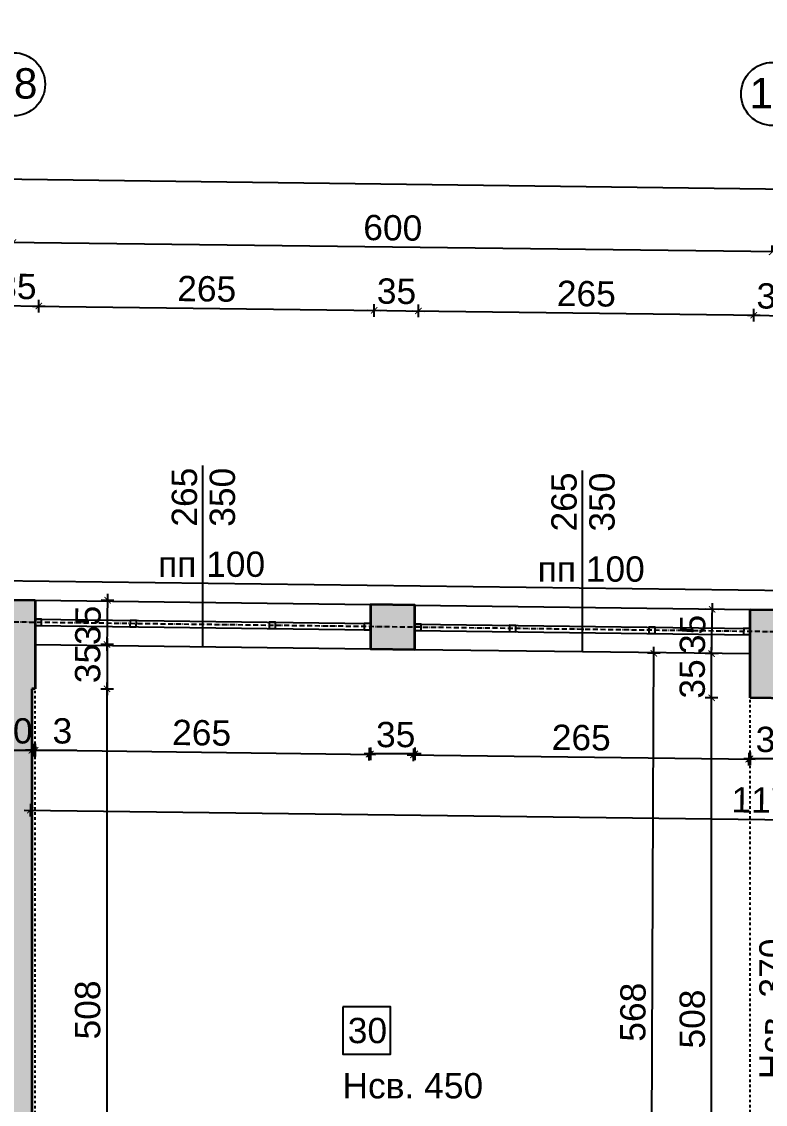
# Model space of a CAD drawing. Header units: inches. Extents: x -72385 to 39588, y -6525 to 66685.
# Drawn here: x -42918 to -42330, y 16609 to 17465 of the extents above; entities that cross this region are included whole.
import ezdxf

# ---------------------------------------------------------------- set-up
doc = ezdxf.new("R2010")
doc.units = ezdxf.units.IN
doc.header["$MEASUREMENT"] = 0
doc.linetypes.add('DashDot', pattern=[0.6, 0.4, -0.1, 0, -0.1])
doc.linetypes.add('Hidden', pattern=[0.4, 0.2, -0.2])
for name, color, linetype, lineweight in [('Изгледни линии', 253, 'Continuous', 25), ('Надписи Hсв', 252, 'Continuous', 25), ('Надписи коти външни', 252, 'Continuous', 25), ('Надписи коти вътрешни', 252, 'Continuous', 25), ('Надписи номера на пом.', 252, 'Continuous', 25), ('Надписи Оси', 252, 'Continuous', 25), ('Надписи прозорци', 252, 'Continuous', 25), ('Оси', 252, 'DashDot', 25), ('Прозорци', 251, 'Continuous', 25), ('Пунктир', 253, 'Hidden', 25), ('Разрезни линии', 7, 'Continuous', 35), ('Щрих стени', 254, 'Continuous', 25)]:
    doc.layers.add(name, color=color, linetype=linetype, lineweight=lineweight)
doc.styles.add('Arial Regular', font='arial.ttf')
doc.styles.get("Standard").update_dxf_attribs({"font": 'arial.ttf'})
doc.dimstyles.new('Annotative', dxfattribs={"dimscale": 0, "dimtxt": 20, "dimasz": 5, "dimexe": 5, "dimexo": 5, "dimgap": 5, "dimtad": 1, "dimdec": 0, "dimzin": 0, "dimdsep": 46, "dimtxsty": 'Standard', "dimblk": 'ARCHTICK', "dimcen": 5, "dimdle": 5, "dimadec": 0, "dimazin": 0, "dimtfac": 1, "dimtdec": 0, "dimtofl": 0, "dimtmove": 0, "dimatfit": 3, "dimldrblk": 'ARCHTICK', "dimfxl": 5, "dimfxlon": 1, "dimtolj": 1, "dimtzin": 0, "dimarcsym": 1})

# ---------------------------------------------------------------- blocks, each defined once
blk = doc.blocks.new('_ArchTick')
at = {"color": 0, "linetype": 'ByBlock', "const_width": 0.15}
blk.add_lwpolyline([(-0.5, -0.5), (0.5, 0.5)], dxfattribs=at)
blk = doc.blocks.new('*D1127')
at = {"layer": 'Defpoints', "color": 0, "ltscale": 50, "transparency": 16777216}
for p in [(-42907.34, 16937.69), (-42850.48, 16937.69), (-42907.34, 16430.15)]:
    blk.add_point(p, dxfattribs=at)
at = {"layer": 'Надписи коти вътрешни', "color": 0, "lineweight": -2, "ltscale": 50, "transparency": 16777216}
for p, q in [((-42850.48, 16425.15), (-42850.48, 16942.69)), ((-42855.48, 16937.69), (-42845.48, 16937.69)), ((-42855.48, 16430.15), (-42845.48, 16430.15))]:
    blk.add_line(p, q, dxfattribs=at)
at = {"layer": 'Надписи коти вътрешни', "color": 0, "lineweight": -2, "ltscale": 50, "transparency": 16777216, "xscale": 5, "yscale": 5, "zscale": 5}
for p, rotation in [((-42850.48, 16937.69), 90), ((-42850.48, 16430.15), 270)]:
    blk.add_blockref('_ArchTick', p, dxfattribs=dict(at, rotation=rotation))
at = {"layer": 'Надписи коти вътрешни', "color": 0, "ltscale": 50, "transparency": 16777216, "insert": (-42865.69, 16683.92), "char_height": 20, "attachment_point": 5, "rotation": 90}
blk.add_mtext('\\A1;508', dxfattribs=at)
blk = doc.blocks.new('*D1128')
at = {"layer": 'Defpoints', "color": 0, "ltscale": 50, "transparency": 16777216}
for p in [(-42907.34, 16972.69), (-42907.34, 16937.69), (-42850.48, 16937.69)]:
    blk.add_point(p, dxfattribs=at)
at = {"layer": 'Надписи коти вътрешни', "color": 0, "lineweight": -2, "ltscale": 50, "transparency": 16777216}
for p, q in [((-42850.48, 16977.69), (-42850.48, 16932.69)), ((-42855.48, 16972.69), (-42845.48, 16972.69)), ((-42855.48, 16937.69), (-42845.48, 16937.69))]:
    blk.add_line(p, q, dxfattribs=at)
at = {"layer": 'Надписи коти вътрешни', "color": 0, "lineweight": -2, "ltscale": 50, "transparency": 16777216, "xscale": 5, "yscale": 5, "zscale": 5}
for p, rotation in [((-42850.48, 16972.69), 90), ((-42850.48, 16937.69), 270)]:
    blk.add_blockref('_ArchTick', p, dxfattribs=dict(at, rotation=rotation))
at = {"layer": 'Надписи коти вътрешни', "color": 0, "ltscale": 50, "transparency": 16777216, "insert": (-42865.69, 16957.69), "char_height": 20, "attachment_point": 5, "rotation": 90}
blk.add_mtext('\\A1;35', dxfattribs=at)
blk = doc.blocks.new('*D1141')
at = {"layer": 'Defpoints', "color": 0, "ltscale": 50, "transparency": 16777216}
for p in [(-42372.67, 16930.5), (-42342.34, 16930.5), (-42342.34, 16422.95)]:
    blk.add_point(p, dxfattribs=at)
at = {"layer": 'Надписи коти вътрешни', "color": 0, "lineweight": -2, "ltscale": 50, "transparency": 16777216}
for p, q in [((-42372.67, 16417.95), (-42372.67, 16935.5)), ((-42367.67, 16930.5), (-42377.67, 16930.5)), ((-42367.67, 16422.95), (-42377.67, 16422.95))]:
    blk.add_line(p, q, dxfattribs=at)
at = {"layer": 'Надписи коти вътрешни', "color": 0, "lineweight": -2, "ltscale": 50, "transparency": 16777216, "xscale": 5, "yscale": 5, "zscale": 5}
for p, rotation in [((-42372.67, 16930.5), 90), ((-42372.67, 16422.95), 270)]:
    blk.add_blockref('_ArchTick', p, dxfattribs=dict(at, rotation=rotation))
at = {"layer": 'Надписи коти вътрешни', "color": 0, "ltscale": 50, "transparency": 16777216, "insert": (-42387.89, 16676.73), "char_height": 20, "attachment_point": 5, "rotation": 90}
blk.add_mtext('\\A1;508', dxfattribs=at)
blk = doc.blocks.new('*D1142')
at = {"layer": 'Defpoints', "color": 0, "ltscale": 50, "transparency": 16777216}
for p in [(-42372.67, 16965.5), (-42342.34, 16965.5), (-42342.34, 16930.5)]:
    blk.add_point(p, dxfattribs=at)
at = {"layer": 'Надписи коти вътрешни', "color": 0, "lineweight": -2, "ltscale": 50, "transparency": 16777216}
for p, q in [((-42372.67, 16925.5), (-42372.67, 16970.5)), ((-42367.67, 16965.5), (-42377.67, 16965.5)), ((-42367.67, 16930.5), (-42377.67, 16930.5))]:
    blk.add_line(p, q, dxfattribs=at)
at = {"layer": 'Надписи коти вътрешни', "color": 0, "lineweight": -2, "ltscale": 50, "transparency": 16777216, "xscale": 5, "yscale": 5, "zscale": 5}
for p, rotation in [((-42372.67, 16965.5), 90), ((-42372.67, 16930.5), 270)]:
    blk.add_blockref('_ArchTick', p, dxfattribs=dict(at, rotation=rotation))
at = {"layer": 'Надписи коти вътрешни', "color": 0, "ltscale": 50, "transparency": 16777216, "insert": (-42387.89, 16945.5), "char_height": 20, "attachment_point": 5, "rotation": 90}
blk.add_mtext('\\A1;35', dxfattribs=at)
blk = doc.blocks.new('*D1143')
at = {"layer": 'Defpoints', "color": 0, "ltscale": 50, "transparency": 16777216}
for p in [(-42418.33, 16965.83), (-42342.34, 16965.5), (-42344.84, 16397.98)]:
    blk.add_point(p, dxfattribs=at)
at = {"layer": 'Надписи коти вътрешни', "color": 0, "lineweight": -2, "ltscale": 50, "transparency": 16777216}
for p, q in [((-42420.85, 16393.32), (-42418.31, 16970.83)), ((-42413.33, 16965.81), (-42423.33, 16965.86)), ((-42415.83, 16398.3), (-42425.83, 16398.34))]:
    blk.add_line(p, q, dxfattribs=at)
at = {"layer": 'Надписи коти вътрешни', "color": 0, "lineweight": -2, "ltscale": 50, "transparency": 16777216, "xscale": 5, "yscale": 5, "zscale": 5}
for p, rotation in [((-42418.33, 16965.83), 89.74760361467345), ((-42420.83, 16398.32), 269.7476036146735)]:
    blk.add_blockref('_ArchTick', p, dxfattribs=dict(at, rotation=rotation))
at = {"layer": 'Надписи коти вътрешни', "color": 0, "ltscale": 50, "transparency": 16777216, "insert": (-42434.79, 16682.14), "char_height": 20, "attachment_point": 5, "rotation": 89.7476}
blk.add_mtext('\\A1;568', dxfattribs=at)
blk = doc.blocks.new('*D4496')
at = {"layer": 'Defpoints', "color": 0, "ltscale": 50, "transparency": 16777216}
for p in [(-42909.84, 16937.72), (-41739.84, 16922.83), (-41741.06, 16826.89)]:
    blk.add_point(p, dxfattribs=at)
at = {"layer": 'Надписи коти вътрешни', "color": 0, "lineweight": -2, "ltscale": 50, "transparency": 16777216}
for p, q in [((-42916.06, 16841.85), (-41736.06, 16826.83)), ((-42910.99, 16846.78), (-42911.12, 16836.79)), ((-41740.99, 16831.89), (-41741.12, 16821.89))]:
    blk.add_line(p, q, dxfattribs=at)
at = {"layer": 'Надписи коти вътрешни', "color": 0, "lineweight": -2, "ltscale": 50, "transparency": 16777216, "xscale": 5, "yscale": 5, "zscale": 5}
for p, rotation in [((-42911.06, 16841.78), 179.2706286525475), ((-41741.06, 16826.89), 359.2706286525474)]:
    blk.add_blockref('_ArchTick', p, dxfattribs=dict(at, rotation=rotation))
at = {"layer": 'Надписи коти вътрешни', "color": 0, "ltscale": 50, "transparency": 16777216, "insert": (-42325.87, 16849.55), "char_height": 20, "attachment_point": 5, "rotation": 359.27063}
blk.add_mtext('\\A1;1170', dxfattribs=at)
blk = doc.blocks.new('*D1144')
at = {"layer": 'Defpoints', "color": 0, "ltscale": 50, "transparency": 16777216}
for p in [(-42907.34, 16972.69), (-42642.34, 16969.32), (-42643.4, 16885.98)]:
    blk.add_point(p, dxfattribs=at)
at = {"layer": 'Надписи коти вътрешни', "color": 0, "lineweight": -2, "ltscale": 50, "transparency": 16777216}
for p, q in [((-42908.33, 16894.35), (-42908.46, 16884.35)), ((-42643.33, 16890.98), (-42643.46, 16880.98)), ((-42913.4, 16889.42), (-42638.4, 16885.92))]:
    blk.add_line(p, q, dxfattribs=at)
at = {"layer": 'Надписи коти вътрешни', "color": 0, "lineweight": -2, "ltscale": 50, "transparency": 16777216, "xscale": 5, "yscale": 5, "zscale": 5}
for p, rotation in [((-42908.4, 16889.35), 179.2706286525463), ((-42643.4, 16885.98), 359.2706286525462)]:
    blk.add_blockref('_ArchTick', p, dxfattribs=dict(at, rotation=rotation))
at = {"layer": 'Надписи коти вътрешни', "color": 0, "ltscale": 50, "transparency": 16777216, "insert": (-42775.7, 16902.88), "char_height": 20, "attachment_point": 5, "rotation": 359.27063}
blk.add_mtext('\\A1;265', dxfattribs=at)
blk = doc.blocks.new('*D1145')
at = {"layer": 'Defpoints', "color": 0, "ltscale": 50, "transparency": 16777216}
for p in [(-42642.34, 16969.29), (-42607.34, 16968.87), (-42642.34, 16886.22)]:
    blk.add_point(p, dxfattribs=at)
at = {"layer": 'Надписи коти вътрешни', "color": 0, "lineweight": -2, "ltscale": 50, "transparency": 16777216}
for p, q in [((-42642.34, 16891.22), (-42642.34, 16881.22)), ((-42607.34, 16891.22), (-42607.34, 16881.22)), ((-42602.34, 16886.22), (-42647.34, 16886.22))]:
    blk.add_line(p, q, dxfattribs=at)
at = {"layer": 'Надписи коти вътрешни', "color": 0, "lineweight": -2, "ltscale": 50, "transparency": 16777216, "xscale": 5, "yscale": 5, "zscale": 5, "rotation": 180}
blk.add_blockref('_ArchTick', (-42642.34, 16886.22), dxfattribs=at)
at = {"layer": 'Надписи коти вътрешни', "color": 0, "lineweight": -2, "ltscale": 50, "transparency": 16777216, "xscale": 5, "yscale": 5, "zscale": 5}
blk.add_blockref('_ArchTick', (-42607.34, 16886.22), dxfattribs=at)
at = {"layer": 'Надписи коти вътрешни', "color": 0, "ltscale": 50, "transparency": 16777216, "insert": (-42622.34, 16901.44), "char_height": 20, "attachment_point": 5}
blk.add_mtext('\\A1;35', dxfattribs=at)
blk = doc.blocks.new('*D1146')
at = {"layer": 'Defpoints', "color": 0, "ltscale": 50, "transparency": 16777216}
for p in [(-42909.84, 16972.72), (-42907.34, 16972.72), (-42907.34, 16889.12)]:
    blk.add_point(p, dxfattribs=at)
at = {"layer": 'Надписи коти вътрешни', "color": 0, "lineweight": -2, "ltscale": 50, "transparency": 16777216}
for p, q in [((-42909.84, 16894.12), (-42909.84, 16884.12)), ((-42907.34, 16894.12), (-42907.34, 16884.12)), ((-42909.84, 16889.12), (-42914.84, 16889.12)), ((-42907.34, 16889.12), (-42874.24, 16889.12))]:
    blk.add_line(p, q, dxfattribs=at)
at = {"layer": 'Надписи коти вътрешни', "color": 0, "lineweight": -2, "ltscale": 50, "transparency": 16777216, "xscale": 5, "yscale": 5, "zscale": 5}
blk.add_blockref('_ArchTick', (-42909.84, 16889.12), dxfattribs=at)
at = {"layer": 'Надписи коти вътрешни', "color": 0, "lineweight": -2, "ltscale": 50, "transparency": 16777216, "xscale": 5, "yscale": 5, "zscale": 5, "rotation": 180}
blk.add_blockref('_ArchTick', (-42907.34, 16889.12), dxfattribs=at)
at = {"layer": 'Надписи коти вътрешни', "color": 0, "ltscale": 50, "transparency": 16777216, "insert": (-42885.79, 16904.34), "char_height": 20, "attachment_point": 5}
blk.add_mtext('\\A1;3', dxfattribs=at)
blk = doc.blocks.new('*D1147')
at = {"layer": 'Defpoints', "color": 0, "ltscale": 50, "transparency": 16777216}
for p in [(-42607.34, 16968.87), (-42342.34, 16965.5), (-42343.4, 16882.16)]:
    blk.add_point(p, dxfattribs=at)
at = {"layer": 'Надписи коти вътрешни', "color": 0, "lineweight": -2, "ltscale": 50, "transparency": 16777216}
for p, q in [((-42608.33, 16890.53), (-42608.46, 16880.53)), ((-42613.4, 16885.6), (-42338.4, 16882.1)), ((-42343.33, 16887.16), (-42343.46, 16877.16))]:
    blk.add_line(p, q, dxfattribs=at)
at = {"layer": 'Надписи коти вътрешни', "color": 0, "lineweight": -2, "ltscale": 50, "transparency": 16777216, "xscale": 5, "yscale": 5, "zscale": 5}
for p, rotation in [((-42608.4, 16885.53), 179.2706286525463), ((-42343.4, 16882.16), 359.2706286525462)]:
    blk.add_blockref('_ArchTick', p, dxfattribs=dict(at, rotation=rotation))
at = {"layer": 'Надписи коти вътрешни', "color": 0, "ltscale": 50, "transparency": 16777216, "insert": (-42475.7, 16899.06), "char_height": 20, "attachment_point": 5, "rotation": 359.27063}
blk.add_mtext('\\A1;265', dxfattribs=at)
blk = doc.blocks.new('*D1148')
at = {"layer": 'Defpoints', "color": 0, "ltscale": 50, "transparency": 16777216}
for p in [(-42342.34, 16965.47), (-42307.34, 16965.05), (-42342.34, 16882.4)]:
    blk.add_point(p, dxfattribs=at)
at = {"layer": 'Надписи коти вътрешни', "color": 0, "lineweight": -2, "ltscale": 50, "transparency": 16777216}
for p, q in [((-42302.34, 16882.4), (-42347.34, 16882.4)), ((-42342.34, 16887.4), (-42342.34, 16877.4)), ((-42307.34, 16887.4), (-42307.34, 16877.4))]:
    blk.add_line(p, q, dxfattribs=at)
at = {"layer": 'Надписи коти вътрешни', "color": 0, "lineweight": -2, "ltscale": 50, "transparency": 16777216, "xscale": 5, "yscale": 5, "zscale": 5, "rotation": 180}
blk.add_blockref('_ArchTick', (-42342.34, 16882.4), dxfattribs=at)
at = {"layer": 'Надписи коти вътрешни', "color": 0, "lineweight": -2, "ltscale": 50, "transparency": 16777216, "xscale": 5, "yscale": 5, "zscale": 5}
blk.add_blockref('_ArchTick', (-42307.34, 16882.4), dxfattribs=at)
at = {"layer": 'Надписи коти вътрешни', "color": 0, "ltscale": 50, "transparency": 16777216, "insert": (-42322.34, 16897.62), "char_height": 20, "attachment_point": 5}
blk.add_mtext('\\A1;35', dxfattribs=at)
blk = doc.blocks.new('*D5471')
at = {"layer": 'Defpoints', "color": 0, "ltscale": 50, "transparency": 16777216}
for p in [(-42904.38, 17240.18), (-42942.34, 17008.14), (-42907.34, 17007.69)]:
    blk.add_point(p, dxfattribs=at)
at = {"layer": 'Надписи коти външни', "color": 0, "lineweight": -2, "ltscale": 50, "transparency": 16777216}
for p, q in [((-42939.44, 17235.62), (-42939.31, 17245.62)), ((-42904.44, 17235.18), (-42904.31, 17245.18)), ((-42944.38, 17240.68), (-42899.38, 17240.11))]:
    blk.add_line(p, q, dxfattribs=at)
at = {"layer": 'Надписи коти външни', "color": 0, "lineweight": -2, "ltscale": 50, "transparency": 16777216, "xscale": 5, "yscale": 5, "zscale": 5}
for p, rotation in [((-42939.38, 17240.62), 179.2706286525463), ((-42904.38, 17240.18), 359.2706286525462)]:
    blk.add_blockref('_ArchTick', p, dxfattribs=dict(at, rotation=rotation))
at = {"layer": 'Надписи коти външни', "color": 0, "ltscale": 50, "transparency": 16777216, "insert": (-42921.68, 17255.62), "char_height": 20, "attachment_point": 5, "rotation": 359.27063}
blk.add_mtext('\\A1;35', dxfattribs=at)
blk = doc.blocks.new('*D5470')
at = {"layer": 'Defpoints', "color": 0, "ltscale": 50, "transparency": 16777216}
for p in [(-42639.38, 17236.8), (-42907.34, 17007.69), (-42642.34, 17004.32)]:
    blk.add_point(p, dxfattribs=at)
at = {"layer": 'Надписи коти външни', "color": 0, "lineweight": -2, "ltscale": 50, "transparency": 16777216}
for p, q in [((-42904.44, 17235.18), (-42904.31, 17245.18)), ((-42639.44, 17231.8), (-42639.31, 17241.8)), ((-42909.38, 17240.24), (-42634.38, 17236.74))]:
    blk.add_line(p, q, dxfattribs=at)
at = {"layer": 'Надписи коти външни', "color": 0, "lineweight": -2, "ltscale": 50, "transparency": 16777216, "xscale": 5, "yscale": 5, "zscale": 5}
for p, rotation in [((-42904.38, 17240.18), 179.270628652547), ((-42639.38, 17236.8), 359.270628652547)]:
    blk.add_blockref('_ArchTick', p, dxfattribs=dict(at, rotation=rotation))
at = {"layer": 'Надписи коти външни', "color": 0, "ltscale": 50, "transparency": 16777216, "insert": (-42771.68, 17253.7), "char_height": 20, "attachment_point": 5, "rotation": 359.27063}
blk.add_mtext('\\A1;265', dxfattribs=at)
blk = doc.blocks.new('*D5505')
at = {"layer": 'Defpoints', "color": 0, "ltscale": 50, "transparency": 16777216}
for p in [(-42604.38, 17236.36), (-42642.34, 17004.32), (-42607.34, 17003.88)]:
    blk.add_point(p, dxfattribs=at)
at = {"layer": 'Надписи коти външни', "color": 0, "lineweight": -2, "ltscale": 50, "transparency": 16777216}
for p, q in [((-42639.44, 17231.8), (-42639.31, 17241.8)), ((-42604.44, 17231.36), (-42604.31, 17241.36)), ((-42644.38, 17236.87), (-42599.38, 17236.29))]:
    blk.add_line(p, q, dxfattribs=at)
at = {"layer": 'Надписи коти външни', "color": 0, "lineweight": -2, "ltscale": 50, "transparency": 16777216, "xscale": 5, "yscale": 5, "zscale": 5}
for p, rotation in [((-42639.38, 17236.8), 179.2706286525522), ((-42604.38, 17236.36), 359.2706286525522)]:
    blk.add_blockref('_ArchTick', p, dxfattribs=dict(at, rotation=rotation))
at = {"layer": 'Надписи коти външни', "color": 0, "ltscale": 50, "transparency": 16777216, "insert": (-42621.68, 17251.8), "char_height": 20, "attachment_point": 5, "rotation": 359.27063}
blk.add_mtext('\\A1;35', dxfattribs=at)
blk = doc.blocks.new('*D5504')
at = {"layer": 'Defpoints', "color": 0, "ltscale": 50, "transparency": 16777216}
for p in [(-42339.38, 17232.98), (-42607.34, 17003.88), (-42342.34, 17000.5)]:
    blk.add_point(p, dxfattribs=at)
at = {"layer": 'Надписи коти външни', "color": 0, "lineweight": -2, "ltscale": 50, "transparency": 16777216}
for p, q in [((-42604.44, 17231.36), (-42604.31, 17241.36)), ((-42609.38, 17236.42), (-42334.38, 17232.92)), ((-42339.44, 17227.98), (-42339.31, 17237.98))]:
    blk.add_line(p, q, dxfattribs=at)
at = {"layer": 'Надписи коти външни', "color": 0, "lineweight": -2, "ltscale": 50, "transparency": 16777216, "xscale": 5, "yscale": 5, "zscale": 5}
for p, rotation in [((-42604.38, 17236.36), 179.2706286525463), ((-42339.38, 17232.98), 359.2706286525462)]:
    blk.add_blockref('_ArchTick', p, dxfattribs=dict(at, rotation=rotation))
at = {"layer": 'Надписи коти външни', "color": 0, "ltscale": 50, "transparency": 16777216, "insert": (-42471.68, 17249.88), "char_height": 20, "attachment_point": 5, "rotation": 359.27063}
blk.add_mtext('\\A1;265', dxfattribs=at)
blk = doc.blocks.new('*D5503')
at = {"layer": 'Defpoints', "color": 0, "ltscale": 50, "transparency": 16777216}
for p in [(-42304.38, 17232.54), (-42342.34, 17000.5), (-42307.34, 17000.06)]:
    blk.add_point(p, dxfattribs=at)
at = {"layer": 'Надписи коти външни', "color": 0, "lineweight": -2, "ltscale": 50, "transparency": 16777216}
for p, q in [((-42344.38, 17233.05), (-42299.38, 17232.47)), ((-42339.44, 17227.98), (-42339.31, 17237.98)), ((-42304.44, 17227.54), (-42304.31, 17237.54))]:
    blk.add_line(p, q, dxfattribs=at)
at = {"layer": 'Надписи коти външни', "color": 0, "lineweight": -2, "ltscale": 50, "transparency": 16777216, "xscale": 5, "yscale": 5, "zscale": 5}
for p, rotation in [((-42339.38, 17232.98), 179.2706286525463), ((-42304.38, 17232.54), 359.2706286525462)]:
    blk.add_blockref('_ArchTick', p, dxfattribs=dict(at, rotation=rotation))
at = {"layer": 'Надписи коти външни', "color": 0, "ltscale": 50, "transparency": 16777216, "insert": (-42321.68, 17247.98), "char_height": 20, "attachment_point": 5, "rotation": 359.27063}
blk.add_mtext('\\A1;35', dxfattribs=at)
blk = doc.blocks.new('*D5469')
at = {"layer": 'Defpoints', "color": 0, "ltscale": 50, "transparency": 16777216}
for p in [(-42924.84, 17290.44), (-42924.84, 17290.44), (-42324.84, 17283)]:
    blk.add_point(p, dxfattribs=at)
at = {"layer": 'Надписи коти външни', "color": 0, "lineweight": -2, "ltscale": 50, "transparency": 16777216}
for p, q in [((-42924.84, 17290.44), (-42924.78, 17295.44)), ((-42319.84, 17282.94), (-42929.84, 17290.51)), ((-42324.84, 17283), (-42324.78, 17288))]:
    blk.add_line(p, q, dxfattribs=at)
at = {"layer": 'Надписи коти външни', "color": 0, "lineweight": -2, "ltscale": 50, "transparency": 16777216, "xscale": 5, "yscale": 5, "zscale": 5}
for p, rotation in [((-42924.84, 17290.44), 179.2893056029436), ((-42324.84, 17283), 359.2893056029436)]:
    blk.add_blockref('_ArchTick', p, dxfattribs=dict(at, rotation=rotation))
at = {"layer": 'Надписи коти външни', "color": 0, "ltscale": 50, "transparency": 16777216, "insert": (-42624.65, 17301.93), "char_height": 20, "attachment_point": 5, "rotation": 359.28931}
blk.add_mtext('\\A1;600', dxfattribs=at)
blk = doc.blocks.new('*D5410')
at = {"layer": 'Defpoints', "color": 0, "ltscale": 50, "transparency": 16777216}
for p in [(-40218.1, 17305.99), (-52317.34, 17127.49), (-40222.34, 16973.51)]:
    blk.add_point(p, dxfattribs=at)
at = {"layer": 'Надписи коти външни', "color": 0, "lineweight": -2, "ltscale": 50, "transparency": 16777216}
for p, q in [((-52313.17, 17454.96), (-52313.04, 17464.96)), ((-52318.1, 17460.03), (-40213.11, 17305.92)), ((-40218.17, 17300.99), (-40218.04, 17310.99))]:
    blk.add_line(p, q, dxfattribs=at)
at = {"layer": 'Надписи коти външни', "color": 0, "lineweight": -2, "ltscale": 50, "transparency": 16777216, "xscale": 5, "yscale": 5, "zscale": 5}
for p, rotation in [((-52313.1, 17459.96), 179.2706286525472), ((-40218.1, 17305.99), 359.2706286525473)]:
    blk.add_blockref('_ArchTick', p, dxfattribs=dict(at, rotation=rotation))
at = {"layer": 'Надписи коти външни', "color": 0, "ltscale": 50, "transparency": 16777216, "insert": (-46265.41, 17398.18), "char_height": 20, "attachment_point": 5, "rotation": 359.27063}
blk.add_mtext('\\A1;12095', dxfattribs=at)
blk = doc.blocks.new('*D7731')
at = {"layer": 'Defpoints', "color": 0, "ltscale": 10, "transparency": 16777216}
for p in [(-42849.98, 17007.69), (-42830.13, 17007.44), (-42830.57, 16972.44)]:
    blk.add_point(p, dxfattribs=at)
at = {"layer": 'Надписи коти вътрешни', "color": 0, "lineweight": -2, "ltscale": 10, "transparency": 16777216}
for p, q in [((-42850.49, 16967.69), (-42849.92, 17012.69)), ((-42844.98, 17007.62), (-42854.98, 17007.75)), ((-42845.43, 16972.63), (-42855.43, 16972.75))]:
    blk.add_line(p, q, dxfattribs=at)
at = {"layer": 'Надписи коти вътрешни', "color": 0, "lineweight": -2, "ltscale": 10, "transparency": 16777216, "xscale": 5, "yscale": 5, "zscale": 5}
for p, rotation in [((-42849.98, 17007.69), 89.27062865254527), ((-42850.43, 16972.69), 269.2706286525453)]:
    blk.add_blockref('_ArchTick', p, dxfattribs=dict(at, rotation=rotation))
at = {"layer": 'Надписи коти вътрешни', "color": 0, "ltscale": 10, "transparency": 16777216, "insert": (-42865.45, 16987.88), "char_height": 20, "attachment_point": 5, "rotation": 89.27063}
blk.add_mtext('\\A1;35', dxfattribs=at)
blk = doc.blocks.new('*D7732')
at = {"layer": 'Defpoints', "color": 0, "ltscale": 10, "transparency": 16777216}
for p in [(-42372.18, 17000.5), (-42352.33, 17000.24), (-42352.77, 16965.25)]:
    blk.add_point(p, dxfattribs=at)
at = {"layer": 'Надписи коти вътрешни', "color": 0, "lineweight": -2, "ltscale": 10, "transparency": 16777216}
for p, q in [((-42372.69, 16960.5), (-42372.12, 17005.49)), ((-42367.18, 17000.43), (-42377.18, 17000.56)), ((-42367.63, 16965.43), (-42377.63, 16965.56))]:
    blk.add_line(p, q, dxfattribs=at)
at = {"layer": 'Надписи коти вътрешни', "color": 0, "lineweight": -2, "ltscale": 10, "transparency": 16777216, "xscale": 5, "yscale": 5, "zscale": 5}
for p, rotation in [((-42372.18, 17000.5), 89.27062865254527), ((-42372.63, 16965.5), 269.2706286525453)]:
    blk.add_blockref('_ArchTick', p, dxfattribs=dict(at, rotation=rotation))
at = {"layer": 'Надписи коти вътрешни', "color": 0, "ltscale": 10, "transparency": 16777216, "insert": (-42387.65, 16980.69), "char_height": 20, "attachment_point": 5, "rotation": 89.27063}
blk.add_mtext('\\A1;35', dxfattribs=at)
blk = doc.blocks.new('*D7747')
at = {"layer": 'Defpoints', "color": 0, "ltscale": 10, "transparency": 16777216}
for p in [(-42939.84, 16909.77), (-42909.84, 16909.77), (-42909.84, 16889.12)]:
    blk.add_point(p, dxfattribs=at)
at = {"layer": 'Надписи коти вътрешни', "color": 0, "lineweight": -2, "ltscale": 10, "transparency": 16777216}
for p, q in [((-42939.84, 16894.12), (-42939.84, 16884.12)), ((-42909.84, 16894.12), (-42909.84, 16884.12)), ((-42944.84, 16889.12), (-42904.84, 16889.12))]:
    blk.add_line(p, q, dxfattribs=at)
at = {"layer": 'Надписи коти вътрешни', "color": 0, "lineweight": -2, "ltscale": 10, "transparency": 16777216, "xscale": 5, "yscale": 5, "zscale": 5, "rotation": 180}
blk.add_blockref('_ArchTick', (-42939.84, 16889.12), dxfattribs=at)
at = {"layer": 'Надписи коти вътрешни', "color": 0, "lineweight": -2, "ltscale": 10, "transparency": 16777216, "xscale": 5, "yscale": 5, "zscale": 5}
blk.add_blockref('_ArchTick', (-42909.84, 16889.12), dxfattribs=at)
at = {"layer": 'Надписи коти вътрешни', "color": 0, "ltscale": 10, "transparency": 16777216, "insert": (-42924.84, 16904.34), "char_height": 20, "attachment_point": 5}
blk.add_mtext('\\A1;30', dxfattribs=at)

msp = doc.modelspace()

# ---------------------------------------------------------------- hatches: boundary and pattern name
at = {"layer": 'Щрих стени', "ltscale": 10}
h = msp.add_hatch(color=256, dxfattribs=at)
h.dxf.hatch_style = 1
h.paths.add_polyline_path([(-44734.84, 16428.41), (-44734.84, 16453.41), (-44774.84, 16453.92), (-44774.84, 16428.92), (-45319.84, 16435.86), (-45319.84, 16453.36), (-45372.34, 16454.03), (-45372.34, 16436.53), (-45449.84, 16437.51), (-45449.84, 16407.51), (-45369.84, 16406.49), (-45369.84, 16391.49), (-45339.84, 16391.11), (-45339.84, 16406.11), (-44774.84, 16398.92), (-44774.84, 16373.92), (-44734.84, 16373.41), (-44734.84, 16398.41), (-44174.84, 16391.28), (-44174.84, 16366.28), (-44134.84, 16365.77), (-44134.84, 16390.77), (-43924.84, 16388.1), (-43924.84, 16418.1), (-44134.84, 16420.77), (-44134.84, 16445.77), (-44139.84, 16445.84), (-44139.84, 16953.38), (-44137.34, 16953.35), (-44137.34, 17023.35), (-44172.34, 17023.8), (-44172.34, 16953.79), (-44169.84, 16953.76), (-44169.84, 16446.22), (-44199.84, 16446.6), (-44199.84, 16421.6)])
h.paths.add_polyline_path([(-45037.34, 17034.81), (-45072.34, 17035.26), (-45072.34, 17000.25), (-45037.34, 16999.81)])
h.paths.add_polyline_path([(-44737.34, 17030.99), (-44772.34, 17031.44), (-44772.34, 16961.43), (-44737.34, 16960.99)])
h.paths.add_polyline_path([(-44437.34, 17027.17), (-44472.34, 17027.62), (-44472.34, 16992.61), (-44437.34, 16992.17)])
h.paths.add_polyline_path([(-43837.34, 17019.53), (-43872.34, 17019.98), (-43872.34, 16984.98), (-43837.34, 16984.53)])
h.paths.add_polyline_path([(-43507.34, 17015.33), (-43572.34, 17016.16), (-43572.34, 16946.15), (-43507.34, 16945.33)])
h.paths.add_polyline_path([(-43207.34, 17011.51), (-43242.34, 17011.96), (-43242.34, 16976.96), (-43224.84, 16976.73), (-43224.84, 16579.2), (-43209.84, 16579.01), (-43209.84, 16976.54), (-43207.34, 16976.51)])
h.paths.add_polyline_path([(-43049.84, 16406.96), (-43209.84, 16409), (-43209.84, 16489), (-43224.84, 16489.19), (-43224.84, 16409.19), (-43504.84, 16412.75), (-43504.84, 16437.75), (-43574.84, 16438.65), (-43574.84, 16413.64), (-43774.84, 16416.19), (-43774.84, 16386.19), (-43574.84, 16383.64), (-43574.84, 16358.64), (-43504.84, 16357.75), (-43504.84, 16382.75), (-43049.84, 16376.96)])
h.paths.add_polyline_path([(-42684.84, 16402.31), (-42904.84, 16405.11), (-42904.84, 16430.12), (-42909.84, 16430.18), (-42909.84, 16937.72), (-42907.34, 16937.69), (-42907.34, 17007.69), (-42942.34, 17008.14), (-42942.34, 16938.13), (-42939.84, 16938.1), (-42939.84, 16430.56), (-42969.84, 16430.94), (-42969.84, 16375.94), (-42944.84, 16375.62), (-42944.84, 16350.62), (-42904.84, 16350.11), (-42904.84, 16375.11), (-42684.84, 16372.31)])
h = msp.add_hatch(color=256, dxfattribs=at)
h.dxf.hatch_style = 1
h.paths.add_polyline_path([(-42607.34, 17003.88), (-42642.34, 17004.32), (-42642.34, 16969.32), (-42607.34, 16968.87)])
h.paths.add_polyline_path([(-42307.34, 17000.06), (-42342.34, 17000.5), (-42342.34, 16930.5), (-42307.34, 16930.05)])
h.paths.add_polyline_path([(-42007.34, 16996.24), (-42042.34, 16996.68), (-42042.34, 16961.68), (-42007.34, 16961.23)])
h.paths.add_polyline_path([(-41669.84, 16389.39), (-41704.84, 16389.84), (-41704.84, 16414.84), (-41724.84, 16415.09), (-41724.84, 16485.1), (-41739.84, 16485.29), (-41739.84, 16415.28), (-41744.84, 16415.35), (-41769.84, 16415.67), (-41769.84, 16390.66), (-42304.84, 16397.48), (-42304.84, 16422.48), (-42344.84, 16422.99), (-42344.84, 16397.98), (-42534.84, 16400.4), (-42534.84, 16370.4), (-42344.84, 16367.98), (-42344.84, 16342.98), (-42304.84, 16342.47), (-42304.84, 16367.47), (-41744.84, 16360.34), (-41744.84, 16335.34), (-41704.84, 16334.83), (-41704.84, 16359.83), (-41669.84, 16359.39)])
h.paths.add_polyline_path([(-41707.34, 16992.42), (-41742.34, 16992.86), (-41742.34, 16922.86), (-41739.84, 16922.83), (-41739.84, 16575.3), (-41724.84, 16575.11), (-41724.84, 16922.63), (-41707.34, 16922.41)])
h.paths.add_polyline_path([(-41407.34, 16988.6), (-41442.34, 16989.04), (-41442.34, 16954.04), (-41407.34, 16953.6)])
h.paths.add_polyline_path([(-41112.34, 16949.84), (-40882.34, 16946.91), (-40882.34, 16966.91), (-40907.34, 16967.23), (-40907.34, 16982.23), (-41142.34, 16985.22), (-41142.34, 16407.93), (-41144.84, 16407.96), (-41144.84, 16382.71), (-41579.84, 16388.25), (-41579.84, 16358.24), (-41144.84, 16352.71), (-41144.84, 16327.96), (-41104.84, 16327.45), (-41104.84, 16352.2), (-40962.34, 16350.38), (-40962.34, 15907.85), (-40932.34, 15907.46), (-40932.34, 16757.53), (-40917.34, 16757.34), (-40917.34, 16787.34), (-40962.34, 16787.92), (-40962.34, 16380.38), (-41104.84, 16382.2), (-41104.84, 16407.46), (-41112.34, 16407.55), (-41112.34, 16759.82), (-41102.34, 16759.7), (-41102.34, 16789.7), (-41112.34, 16789.83)])
h.paths.add_polyline_path([(-40222.34, 16973.51), (-40717.34, 16979.81), (-40717.34, 16964.81), (-40742.34, 16965.13), (-40742.34, 16945.13), (-40692.34, 16944.49), (-40692.34, 16939.49), (-40662.34, 16939.11), (-40662.34, 16944.11), (-40257.34, 16938.96), (-40257.34, 16638.93), (-40222.34, 16638.49)])
h.paths.add_polyline_path([(-40662.34, 16809.1), (-40692.34, 16809.48), (-40692.34, 16784.48), (-40817.34, 16786.07), (-40817.34, 16756.07), (-40452.34, 16751.42), (-40452.34, 15916.35), (-40422.34, 15915.97), (-40422.34, 16781.04), (-40662.34, 16784.1)])
h.paths.add_polyline_path([(-40634.84, 16383.72), (-40724.84, 16384.86), (-40724.84, 16339.86), (-40634.84, 16338.71)], flags=17)
h.paths.add_polyline_path([(-40857.34, 15781.5), (-40932.34, 15782.45), (-40932.34, 15807.46), (-40962.34, 15807.84), (-40962.34, 15782.84), (-40987.34, 15783.15), (-40987.34, 15753.15), (-40857.34, 15751.5)])
h.paths.add_polyline_path([(-40222.34, 16498.47), (-40257.34, 16498.92), (-40257.34, 15773.86), (-40422.34, 15775.96), (-40422.34, 15815.96), (-40452.34, 15816.35), (-40452.34, 15776.34), (-40767.34, 15780.35), (-40767.34, 15750.35), (-40207.34, 15743.22), (-40207.34, 15763.22), (-40222.34, 15763.41)])

# ---------------------------------------------------------------- linework, layer by layer
at = {"layer": 'Изгледни линии', "ltscale": 50}
for p, q in [((-41127.34, 17000.03), (-45937.34, 17061.27)), ((-42907.34, 17007.69), (-42642.34, 17004.32)), ((-42607.34, 17003.88), (-42342.34, 17000.5)), ((-42907.34, 16972.69), (-42642.34, 16969.32)), ((-42607.34, 16968.87), (-42342.34, 16965.5))]:
    msp.add_line(p, q, dxfattribs=at)
at = {"layer": 'Надписи номера на пом.', "ltscale": 50}
msp.add_lwpolyline([(-42664.09, 16686.35), (-42664.09, 16648.85), (-42626.59, 16648.85), (-42626.59, 16686.35)], close=True, dxfattribs=at)
at = {"layer": 'Надписи Оси', "ltscale": 50}
for centre in [(-42924.4, 17415.44), (-42324.4, 17407.81)]:
    msp.add_circle(centre, 25, dxfattribs=at)
at = {"layer": 'Надписи прозорци', "ltscale": 50}
for p, q in [((-42774.84, 16971.01), (-42774.84, 17114.16)), ((-42474.84, 16967.19), (-42474.84, 17110.34))]:
    msp.add_line(p, q, dxfattribs=at)
at = {"layer": 'Оси', "ltscale": 10}
msp.add_line((-39839.84, 16951.14), (-52699.84, 17114.86), dxfattribs=at)
at = {"layer": 'Прозорци', "ltscale": 50}
for p, q in [((-42907.34, 16992.69), (-42642.34, 16989.32)), ((-42907.34, 16987.69), (-42642.34, 16984.32)), ((-42607.34, 16988.87), (-42342.34, 16985.5)), ((-42607.34, 16983.87), (-42342.34, 16980.5))]:
    msp.add_line(p, q, dxfattribs=at)
for points in [[(-42907.34, 16987.69), (-42902.34, 16987.63), (-42902.27, 16992.63), (-42907.27, 16992.69), (-42907.34, 16987.69)], [(-42832.35, 16986.74), (-42827.35, 16986.67), (-42827.29, 16991.67), (-42832.29, 16991.74), (-42832.35, 16986.74)], [(-42722.39, 16985.34), (-42717.39, 16985.27), (-42717.33, 16990.27), (-42722.32, 16990.34), (-42722.39, 16985.34)], [(-42647.4, 16984.39), (-42642.4, 16984.33), (-42642.34, 16989.32), (-42647.34, 16989.39), (-42647.4, 16984.39)], [(-42607.34, 16983.87), (-42602.34, 16983.81), (-42602.27, 16988.81), (-42607.27, 16988.87), (-42607.34, 16983.87)], [(-42532.35, 16982.92), (-42527.35, 16982.86), (-42527.29, 16987.85), (-42532.29, 16987.92), (-42532.35, 16982.92)], [(-42422.39, 16981.52), (-42417.39, 16981.46), (-42417.33, 16986.45), (-42422.32, 16986.52), (-42422.39, 16981.52)], [(-42347.4, 16980.57), (-42342.4, 16980.51), (-42342.34, 16985.51), (-42347.34, 16985.57), (-42347.4, 16980.57)]]:
    msp.add_lwpolyline(points, dxfattribs=at)
at = {"layer": 'Пунктир', "ltscale": 10}
for p, q in [((-42907.34, 16430.15), (-42907.34, 16937.69)), ((-42342.34, 16422.95), (-42342.34, 16930.5))]:
    msp.add_line(p, q, dxfattribs=at)
at = {"layer": 'Разрезни линии', "ltscale": 50}
for p, q in [((-42942.34, 17008.14), (-42907.34, 17007.69)), ((-42907.34, 17007.69), (-42907.34, 16937.69)), ((-42342.34, 16930.5), (-42342.34, 17000.5)), ((-42342.34, 17000.5), (-42307.34, 17000.06)), ((-42909.84, 16937.72), (-42909.84, 16430.18)), ((-42907.34, 16937.69), (-42909.84, 16937.72)), ((-42307.34, 16930.05), (-42342.34, 16930.5))]:
    msp.add_line(p, q, dxfattribs=at)
msp.add_lwpolyline([(-42642.34, 17004.32), (-42642.34, 16969.32), (-42607.34, 16968.87), (-42607.34, 17003.88)], close=True, dxfattribs=at)

# ---------------------------------------------------------------- texts
at = {"layer": 'Надписи Hсв', "ltscale": 100, "insert": (-42335.03, 16629.22), "char_height": 20, "width": 180.4891, "attachment_point": 1, "rotation": 90, "style": 'Arial Regular'}
msp.add_mtext('\\pxt8;Hсв. 370', dxfattribs=at)
at = {"layer": 'Надписи Hсв', "ltscale": 100, "insert": (-42664.39, 16634.04), "char_height": 20, "width": 180.4891, "attachment_point": 1, "style": 'Arial Regular'}
msp.add_mtext('\\pxt8;Hсв. 450', dxfattribs=at)
at = {"layer": 'Надписи номера на пом.', "ltscale": 100, "insert": (-42734.95, 16677.67), "char_height": 20, "width": 180.4891, "attachment_point": 1, "style": 'Arial Regular'}
msp.add_mtext('\\pxqc;30', dxfattribs=at)
at = {"layer": 'Надписи Оси', "ltscale": 100, "char_height": 24, "width": 27.2128, "attachment_point": 1, "style": 'Arial Regular'}
for s, insert in [('\\pxqc;18', (-42937.72, 17428.16)), ('\\pxqc;19', (-42337.72, 17420.52))]:
    msp.add_mtext(s, dxfattribs=dict(at, insert=insert))
at = {"layer": 'Надписи прозорци', "ltscale": 100, "char_height": 20, "width": 180.4891, "attachment_point": 1, "rotation": 90, "style": 'Arial Regular'}
for s, insert in [('265', (-42799.35, 17065.86)), ('350', (-42769.35, 17065.78)), ('265', (-42499.35, 17062.05)), ('350', (-42469.35, 17061.96))]:
    msp.add_mtext(s, dxfattribs=dict(at, insert=insert))
at = {"layer": 'Надписи прозорци', "ltscale": 100, "char_height": 20, "width": 180.4891, "attachment_point": 1, "style": 'Arial Regular'}
for insert in [(-42810.15, 17046.2), (-42510.15, 17042.38)]:
    msp.add_mtext('пп 100', dxfattribs=dict(at, insert=insert))

# ---------------------------------------------------------------- dimensions: what is measured, and where the dimension line sits
at = {"layer": 'Надписи коти външни', "ltscale": 50}
dim = msp.add_aligned_dim(p1=(-52317.34, 17127.49), p2=(-40222.34, 16973.51), distance=332.5, text='12095', dimstyle='Annotative', override={"dimscale": 0, "dimtix": 0, "dimtofl": 0, "dimtmove": 0, "dimatfit": 3}, dxfattribs=at)
dim.commit()
dim.dimension.update_dxf_attribs({"geometry": '*D5410', "text_midpoint": (-46265.41, 17398.18)})
for p1, p2, distance, picture, middle in [((-42324.84, 17283), (-42924.84, 17290.44), 0, '*D5469', (-42624.65, 17301.93)), ((-42907.34, 17007.69), (-42642.34, 17004.32), 232.5, '*D5470', (-42771.68, 17253.7)), ((-42607.34, 17003.88), (-42342.34, 17000.5), 232.5, '*D5504', (-42471.68, 17249.88))]:
    dim = msp.add_aligned_dim(p1=p1, p2=p2, distance=distance, dimstyle='Annotative', override={"dimscale": 0, "dimtix": 0, "dimtofl": 0, "dimtmove": 0, "dimatfit": 3}, dxfattribs=at)
    dim.commit()
    dim.dimension.update_dxf_attribs({"geometry": picture, "text_midpoint": middle})
for base, p1, p2, picture, middle in [((-42904.38, 17240.18), (-42942.34, 17008.14), (-42907.34, 17007.69), '*D5471', (-42921.88, 17240.4)), ((-42604.38, 17236.36), (-42642.34, 17004.32), (-42607.34, 17003.88), '*D5505', (-42621.88, 17236.58)), ((-42304.38, 17232.54), (-42342.34, 17000.5), (-42307.34, 17000.06), '*D5503', (-42321.88, 17232.76))]:
    dim = msp.add_linear_dim(base=base, p1=p1, p2=p2, angle=359.27063, dimstyle='Annotative', override={"dimscale": 0, "dimtix": 0, "dimtofl": 0, "dimtmove": 0, "dimatfit": 3}, dxfattribs=at)
    dim.commit()
    dim.dimension.update_dxf_attribs({"geometry": picture, "text_midpoint": middle, "dimtype": 129})
at = {"layer": 'Надписи коти вътрешни', "ltscale": 10}
for base, p1, p2, angle, picture, middle in [((-42849.98, 17007.69), (-42830.57, 16972.44), (-42830.13, 17007.44), 89.27063, '*D7731', (-42850.24, 16987.69)), ((-42372.18, 17000.5), (-42352.77, 16965.25), (-42352.33, 17000.24), 89.27063, '*D7732', (-42372.43, 16980.5)), ((-42909.84, 16889.12), (-42939.84, 16909.77), (-42909.84, 16909.77), 0, '*D7747', (-42924.84, 16889.12))]:
    dim = msp.add_linear_dim(base=base, p1=p1, p2=p2, angle=angle, dimstyle='Annotative', override={"dimscale": 0, "dimtix": 0, "dimtofl": 0, "dimtmove": 0, "dimatfit": 3}, dxfattribs=at)
    dim.commit()
    dim.dimension.update_dxf_attribs({"geometry": picture, "text_midpoint": middle, "dimtype": 129})
at = {"layer": 'Надписи коти вътрешни', "ltscale": 50}
for base, p1, p2, picture, middle in [((-42850.48, 16937.69), (-42907.34, 16972.69), (-42907.34, 16937.69), '*D1128', (-42850.48, 16957.69)), ((-42372.67, 16965.5), (-42342.34, 16930.5), (-42342.34, 16965.5), '*D1142', (-42372.67, 16945.5))]:
    dim = msp.add_linear_dim(base=base, p1=p1, p2=p2, angle=90, dimstyle='Annotative', override={"dimscale": 0, "dimtix": 0, "dimtofl": 0, "dimtmove": 0, "dimatfit": 3}, dxfattribs=at)
    dim.commit()
    dim.dimension.update_dxf_attribs({"geometry": picture, "text_midpoint": middle, "dimtype": 128})
dim = msp.add_linear_dim(base=(-42907.33731907, 16889.11907745), p1=(-42909.83731907, 16972.72324169), p2=(-42907.33731907, 16972.72324169), dimstyle='Annotative', override={"dimscale": 0, "dimtix": 0, "dimtofl": 0, "dimtmove": 0, "dimatfit": 3}, dxfattribs=at)
dim.commit()
dim.dimension.update_dxf_attribs({"geometry": '*D1146', "text_midpoint": (-42885.78888797, 16904.33735849)})
for p1, p2, distance, picture, middle in [((-42907.34, 16972.69), (-42642.34, 16969.32), -83.35, '*D1144', (-42775.7, 16902.88)), ((-42607.34, 16968.87), (-42342.34, 16965.5), -83.35, '*D1147', (-42475.7, 16899.06)), ((-42344.84, 16397.98), (-42342.34, 16965.5), 75.99, '*D1143', (-42434.79, 16682.14)), ((-42909.84, 16937.72), (-41739.84, 16922.83), -95.94, '*D4496', (-42325.87, 16849.55))]:
    dim = msp.add_aligned_dim(p1=p1, p2=p2, distance=distance, dimstyle='Annotative', override={"dimscale": 0, "dimtix": 0, "dimtofl": 0, "dimtmove": 0, "dimatfit": 3}, dxfattribs=at)
    dim.commit()
    dim.dimension.update_dxf_attribs({"geometry": picture, "text_midpoint": middle})
for base, p1, p2, picture, middle in [((-42642.34, 16886.22), (-42607.34, 16968.87), (-42642.34, 16969.29), '*D1145', (-42622.34, 16886.22)), ((-42342.34, 16882.4), (-42307.34, 16965.05), (-42342.34, 16965.47), '*D1148', (-42322.34, 16882.4))]:
    dim = msp.add_linear_dim(base=base, p1=p1, p2=p2, dimstyle='Annotative', override={"dimscale": 0, "dimtix": 0, "dimtofl": 0, "dimtmove": 0, "dimatfit": 3}, dxfattribs=at)
    dim.commit()
    dim.dimension.update_dxf_attribs({"geometry": picture, "text_midpoint": middle, "dimtype": 128})
for base, p1, p2, picture, middle in [((-42850.48, 16937.69), (-42907.34, 16430.15), (-42907.34, 16937.69), '*D1127', (-42865.69, 16683.92)), ((-42372.67, 16930.5), (-42342.34, 16422.95), (-42342.34, 16930.5), '*D1141', (-42387.89, 16676.73))]:
    dim = msp.add_linear_dim(base=base, p1=p1, p2=p2, angle=90, dimstyle='Annotative', override={"dimscale": 0, "dimtix": 0, "dimtofl": 0, "dimtmove": 0, "dimatfit": 3}, dxfattribs=at)
    dim.commit()
    dim.dimension.update_dxf_attribs({"geometry": picture, "text_midpoint": middle})

doc.saveas('drawing.dxf')
